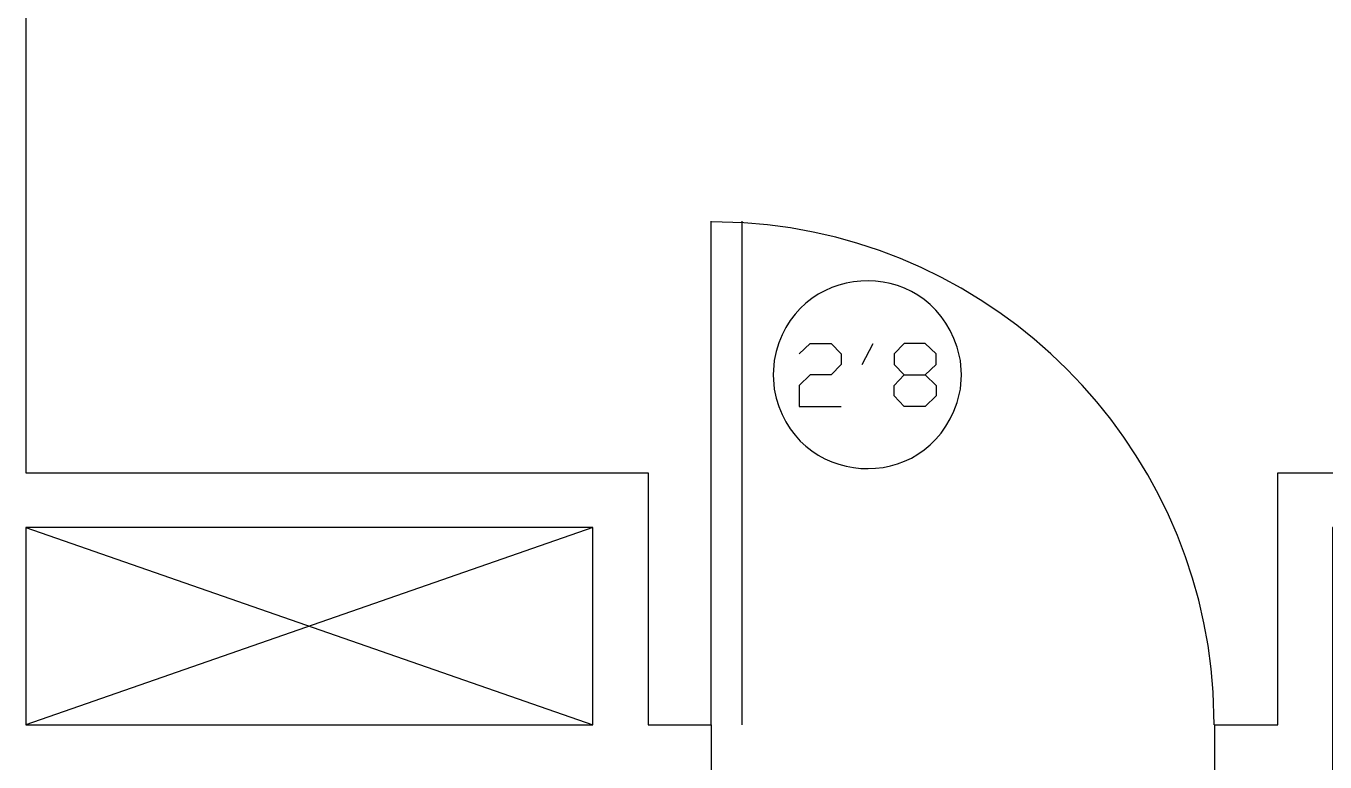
# Model space of a CAD drawing. Header units: inches. Extents: x -167 to 6071, y -6287 to -2731.
# Drawn here: x 1096.9 to 1179.4, y -5733 to -5686.2 of the extents above; entities that cross this region are included whole.
import ezdxf

# ---------------------------------------------------------------- set-up
doc = ezdxf.new("R2010")
doc.units = ezdxf.units.IN
doc.header["$LTSCALE"] = 96
doc.header["$MEASUREMENT"] = 0
doc.layers.add('PDF_Geometry', color=7, linetype='Continuous', true_color=0x4a4a4a)

msp = doc.modelspace()

# ---------------------------------------------------------------- linework, layer by layer
at = {"layer": 'PDF_Geometry', "color": 7}
for points in [[(1235.423, -5714.602), (1239.423, -5714.602), (1239.423, -5581.109), (1096.917, -5581.109), (1096.917, -5714.602), (1136.437, -5714.602), (1136.437, -5730.602), (1140.437, -5730.602), (1140.437, -5734.069), (1136.437, -5734.069), (1136.437, -5738.069), (1132.917, -5738.069), (1132.917, -5734.069), (1098.943, -5734.069), (1098.943, -5778.069), (1132.917, -5778.069), (1132.917, -5774.069), (1136.437, -5774.069), (1136.437, -5785.589)], [(1386.89, -5581.109), (1242.943, -5581.109), (1242.943, -5745.589), (1176.437, -5745.589), (1176.437, -5734.069), (1172.437, -5734.069), (1172.437, -5730.602), (1176.437, -5730.602), (1176.437, -5714.602), (1187.423, -5714.602), (1187.423, -5718.069), (1179.903, -5718.069), (1179.903, -5742.069)], [(1140.437, -5730.602), (1140.437, -5698.602)], [(1142.41, -5730.602), (1142.41, -5698.602)]]:
    msp.add_lwpolyline(points, dxfattribs=at)
at = {"layer": 'PDF_Geometry'}
msp.add_lwpolyline([(1172.383, -5730.602), (1172.33, -5728.522, 0.376185), (1142.517, -5698.709), (1140.437, -5698.655)], format="xyb", dxfattribs=at)
for points in [[(1146.037, -5707.029), (1146.73, -5706.389), (1148.063, -5706.389), (1148.703, -5707.029), (1148.703, -5707.722), (1148.063, -5708.362), (1146.73, -5708.362), (1146.037, -5709.055), (1146.037, -5710.389), (1148.703, -5710.389)], [(1150.037, -5707.722), (1150.73, -5706.389)], [(1154.037, -5708.362), (1154.73, -5709.055), (1154.73, -5709.695), (1154.037, -5710.389), (1152.703, -5710.389), (1152.063, -5709.695), (1152.063, -5709.055), (1152.703, -5708.362), (1154.037, -5708.362), (1154.73, -5707.722), (1154.73, -5707.029), (1154.037, -5706.389), (1152.703, -5706.389), (1152.063, -5707.029), (1152.063, -5707.722), (1152.703, -5708.362)], [(1156.063, -5710.122), (1156.277, -5709.269), (1156.33, -5708.362), (1156.277, -5707.455), (1156.063, -5706.602)], [(1144.437, -5707.455), (1144.383, -5708.362), (1144.437, -5709.269)], [(1132.917, -5718.069), (1096.917, -5730.602)], [(1096.917, -5718.069), (1132.917, -5730.602)]]:
    msp.add_lwpolyline(points, dxfattribs=at)
at = {"layer": 'PDF_Geometry', "color": 7}
msp.add_lwpolyline([(1096.917, -5718.069), (1096.917, -5730.602), (1132.917, -5730.602), (1132.917, -5718.069)], close=True, dxfattribs=at)
at = {"layer": 'PDF_Geometry'}
for points in [[(1156.063, -5706.602), (1154.086, -5700.591), (1145.582, -5701.156), (1144.437, -5707.455)], [(1144.437, -5709.269), (1145.583, -5715.572), (1154.089, -5716.13), (1156.063, -5710.122)]]:
    msp.add_open_spline(points, degree=3, dxfattribs=at)

doc.saveas('drawing.dxf')
